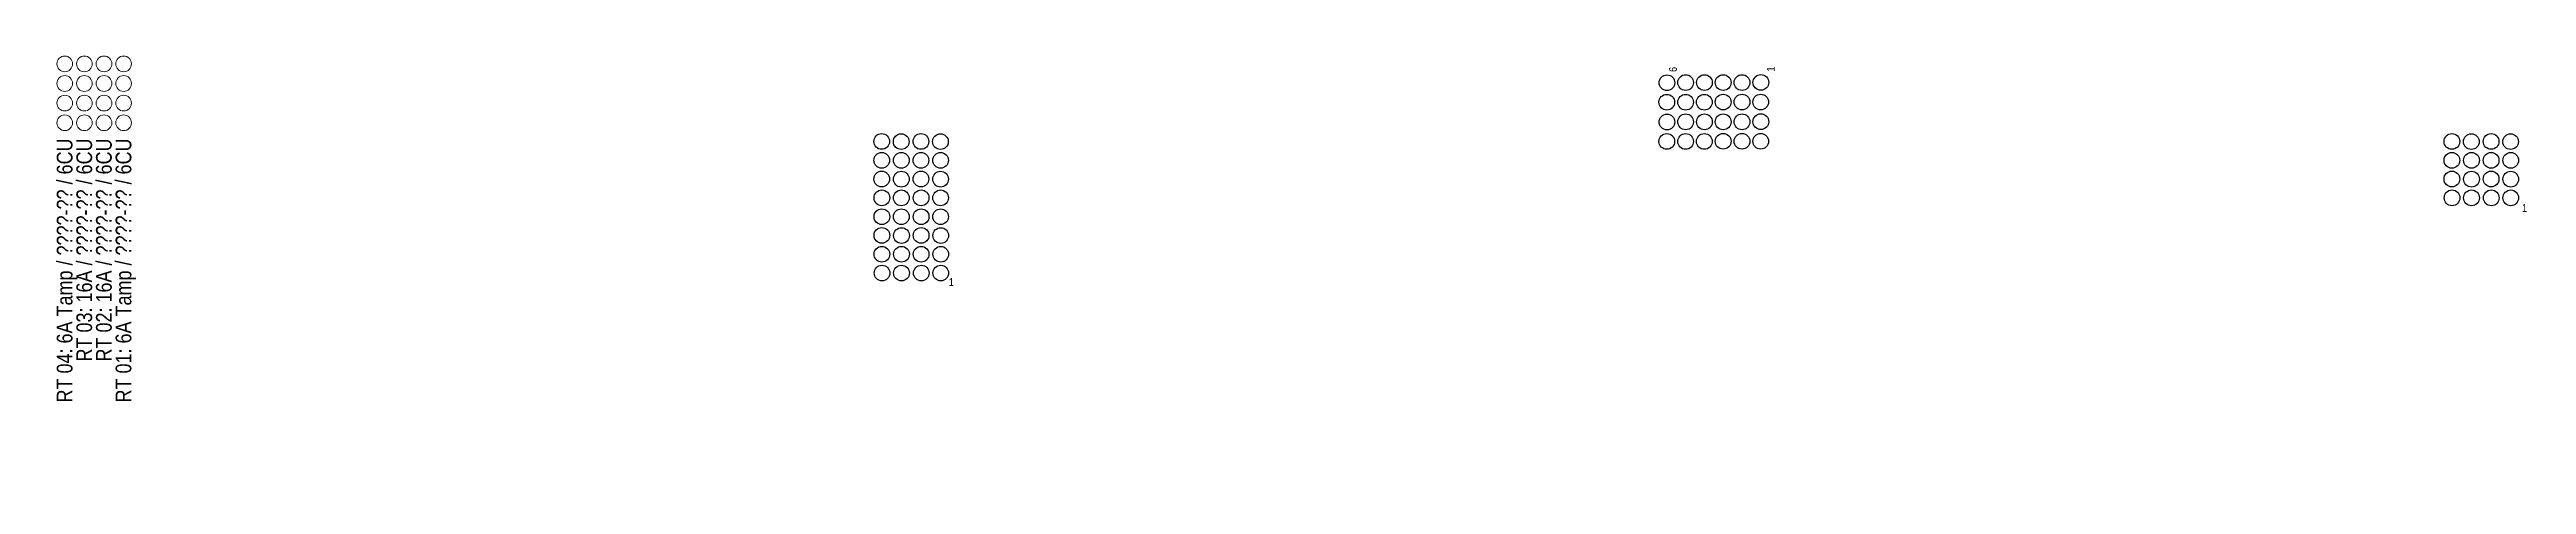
# Model space of a CAD drawing. Extents: x -24 to 1655, y -25 to 61.
# Drawn here: x 1297 to 1454.8, y 28.2 to 55.9 of the extents above; entities that cross this region are included whole.
import ezdxf
from ezdxf.enums import TextEntityAlignment as Align

# ---------------------------------------------------------------- set-up
doc = ezdxf.new("R2010")
doc.units = 0
doc.header["$MEASUREMENT"] = 0
doc.linetypes.add('DASHED', pattern=[0.75, 0.5, -0.25])
for name, color, linetype, lineweight in [('Aansluiting LS K01', 120, 'DASHED', 0), ('Aansluiting LS K02', 52, 'DASHED', 0), ('Aansluiting LS K03', 5, 'DASHED', 0)]:
    doc.layers.add(name, color=color, linetype=linetype, lineweight=lineweight)
doc.layers.add('Aansluiting LS K04', color=7, linetype='DASHED', lineweight=0, true_color=0x00f000)
doc.layers.add('PREVIEW_DESTINATION', color=7, linetype='Continuous')
doc.styles.add('TECHBASE_ARIAL_NOVA_LIGHT', font='ArialNova-Light.ttf')

# ---------------------------------------------------------------- blocks, each defined once
blk = doc.blocks.new('TB_RT 1-4 OV__40955691265E_533F9E35_ANL1_RT_BACK1')
at = {"linetype": 'DASHED'}
blk.add_wipeout([(-21.84, 3), (5.85, 3), (5.85, -2.88), (-21.84, -2.88)], dxfattribs=at)
at = {"layer": 'Aansluiting LS K01', "linetype": 'Continuous'}
for centre in [(1.19, -1.72), (2.44, -1.72), (3.69, -1.72), (4.94, -1.72)]:
    blk.add_circle(centre, 0.5, dxfattribs=at)
at = {"layer": 'Aansluiting LS K02', "linetype": 'Continuous'}
for centre in [(1.19, -0.47), (2.44, -0.47), (3.69, -0.47), (4.94, -0.47)]:
    blk.add_circle(centre, 0.5, dxfattribs=at)
at = {"layer": 'Aansluiting LS K03', "linetype": 'Continuous'}
for centre in [(1.19, 0.78), (2.44, 0.78), (3.69, 0.78), (4.94, 0.78)]:
    blk.add_circle(centre, 0.5, dxfattribs=at)
at = {"layer": 'Aansluiting LS K04', "linetype": 'Continuous'}
for centre in [(1.19, 2.03), (2.44, 2.03), (3.69, 2.03), (4.94, 2.03)]:
    blk.add_circle(centre, 0.5, dxfattribs=at)
at = {"layer": 'Aansluiting LS K01', "style": 'TECHBASE_ARIAL_NOVA_LIGHT'}
blk.add_attdef('RT_01:', text='', height=1, dxfattribs=at).set_placement((0.19, -2.21), align=Align.RIGHT)
at = {"layer": 'Aansluiting LS K02', "style": 'TECHBASE_ARIAL_NOVA_LIGHT'}
blk.add_attdef('RT_02:', text='', height=1, dxfattribs=at).set_placement((0.19, -0.96), align=Align.RIGHT)
at = {"layer": 'Aansluiting LS K03', "style": 'TECHBASE_ARIAL_NOVA_LIGHT'}
blk.add_attdef('RT_03:', text='', height=1, dxfattribs=at).set_placement((0.19, 0.29), align=Align.RIGHT)
at = {"layer": 'Aansluiting LS K04', "style": 'TECHBASE_ARIAL_NOVA_LIGHT'}
blk.add_attdef('RT_04:', text='', height=1, dxfattribs=at).set_placement((0.19, 1.54), align=Align.RIGHT)
blk = doc.blocks.new('TB_OV Kast 1-8__40955691265E_F48EE5E0_ANL1')
for centre in [(0, 0), (1.24, -0.01), (2.5, 0), (3.74, -0.01), (0, -1.2), (1.25, -1.2), (2.5, -1.2), (3.75, -1.2), (0, -2.39), (0.01, -3.59), (1.25, -2.4), (1.25, -3.59), (2.5, -2.39), (2.51, -3.59), (3.75, -2.4), (3.75, -3.59), (0.01, -4.79), (1.25, -4.79), (2.51, -4.79), (3.75, -4.79), (0.01, -5.98), (1.26, -5.99), (2.51, -5.98), (3.76, -5.99), (0.01, -7.18), (0.02, -8.38), (1.26, -7.18), (1.26, -8.38), (2.51, -7.18), (2.52, -8.38), (3.76, -7.18), (3.76, -8.38)]:
    blk.add_circle(centre, 0.5)
at = {"insert": (4.28, -8.7), "char_height": 0.5, "attachment_point": 1, "rotation": 359.1654, "style": 'TECHBASE_ARIAL_NOVA_LIGHT'}
blk.add_mtext_dynamic_manual_height_columns('1', width=0.8068, gutter_width=2.5, heights=[0], dxfattribs=at)
at = {"color": 7, "style": 'TECHBASE_ARIAL_NOVA_LIGHT'}
for tag, p in [('RI8', (-1.13, -0.23)), ('RI7', (-1.13, -1.42)), ('RI6', (-1.12, -2.62)), ('RI5', (-1.12, -3.82)), ('RI4', (-1.12, -5.01)), ('RI3', (-1.12, -6.21)), ('RI2', (-1.11, -7.41)), ('RI1', (-1.11, -8.6))]:
    blk.add_attdef(tag, text='', height=0.5, dxfattribs=at).set_placement(p, align=Align.RIGHT)
blk = doc.blocks.new('TB_OV Kast 1-6__40955691265E_6CB8602A_ANL1')
for centre in [(0, 0), (1.24, -0.01), (2.5, 0), (3.74, -0.01), (0, -1.2), (1.25, -1.2), (2.5, -1.2), (3.75, -1.2), (0, -2.39), (0.01, -3.59), (1.25, -2.4), (1.25, -3.59), (2.5, -2.39), (2.51, -3.59), (3.75, -2.4), (3.75, -3.59), (0.01, -4.79), (1.25, -4.79), (2.51, -4.79), (3.75, -4.79), (0.01, -5.98), (1.26, -5.99), (2.51, -5.98), (3.76, -5.99)]:
    blk.add_circle(centre, 0.5)
at = {"char_height": 0.5, "attachment_point": 1, "rotation": 359.1654, "style": 'TECHBASE_ARIAL_NOVA_LIGHT'}
for s, insert in [('6', (4.43, -0.14)), ('1', (4.46, -6.37))]:
    blk.add_mtext_dynamic_manual_height_columns(s, width=0.8068, gutter_width=2.5, heights=[0], dxfattribs=dict(at, insert=insert))
at = {"color": 7, "style": 'TECHBASE_ARIAL_NOVA_LIGHT'}
for tag, p in [('RI6', (-1.13, -0.23)), ('RI5', (-1.13, -1.42)), ('RI4', (-1.12, -2.62)), ('RI3', (-1.12, -3.82)), ('RI2', (-1.12, -5.01)), ('RI1', (-1.12, -6.21))]:
    blk.add_attdef(tag, text='', height=0.5, dxfattribs=at).set_placement(p, align=Align.RIGHT)
blk = doc.blocks.new('TB_OV-kast 1-4__40955691265E_3AC25115_ANL1')
for centre in [(0, 0), (1.24, -0.01), (2.5, 0), (3.74, -0.01), (0, -1.2), (1.25, -1.2), (2.5, -1.2), (3.75, -1.2), (0, -2.39), (0.01, -3.59), (1.25, -2.4), (1.25, -3.59), (2.5, -2.39), (2.51, -3.59), (3.75, -2.4), (3.75, -3.59)]:
    blk.add_circle(centre, 0.5)
at = {"insert": (4.47, -3.98), "char_height": 0.5, "attachment_point": 1, "rotation": 359.1654, "style": 'TECHBASE_ARIAL_NOVA_LIGHT'}
blk.add_mtext_dynamic_manual_height_columns('1', width=0.8068, gutter_width=2.5, heights=[0], dxfattribs=at)
at = {"color": 7, "style": 'TECHBASE_ARIAL_NOVA_LIGHT'}
for tag, p in [('RI4', (-1.13, -0.23)), ('RI3', (-1.13, -1.42)), ('RI2', (-1.12, -2.62)), ('RI1', (-1.12, -3.82))]:
    blk.add_attdef(tag, text='', height=0.5, dxfattribs=at).set_placement(p, align=Align.RIGHT)

msp = doc.modelspace()

# ---------------------------------------------------------------- block references
at = {"layer": 'PREVIEW_DESTINATION', "rotation": 90.00000000000001}
msp.add_blockref('TB_RT 1-4 OV__40955691265E_533F9E35_ANL1_RT_BACK1', (1300, 50, 2), dxfattribs=at).add_auto_attribs({'RT_04:': 'RT 04: 6A Tamp / ????-?? / 6CU', 'RT_03:': 'RT 03: 16A / ????-?? / 6CU', 'RT_02:': 'RT 02: 16A / ????-?? / 6CU', 'RT_01:': 'RT 01: 6A Tamp / ????-?? / 6CU'})
msp.add_blockref('TB_OV Kast 1-6__40955691265E_6CB8602A_ANL1', (1400, 50, 2), dxfattribs=at)
at = {"layer": 'PREVIEW_DESTINATION'}
for name, p in [('TB_OV Kast 1-8__40955691265E_F48EE5E0_ANL1', (1350, 50, 2)), ('TB_OV-kast 1-4__40955691265E_3AC25115_ANL1', (1450, 50, 2))]:
    msp.add_blockref(name, p, dxfattribs=at)

doc.saveas('drawing.dxf')
